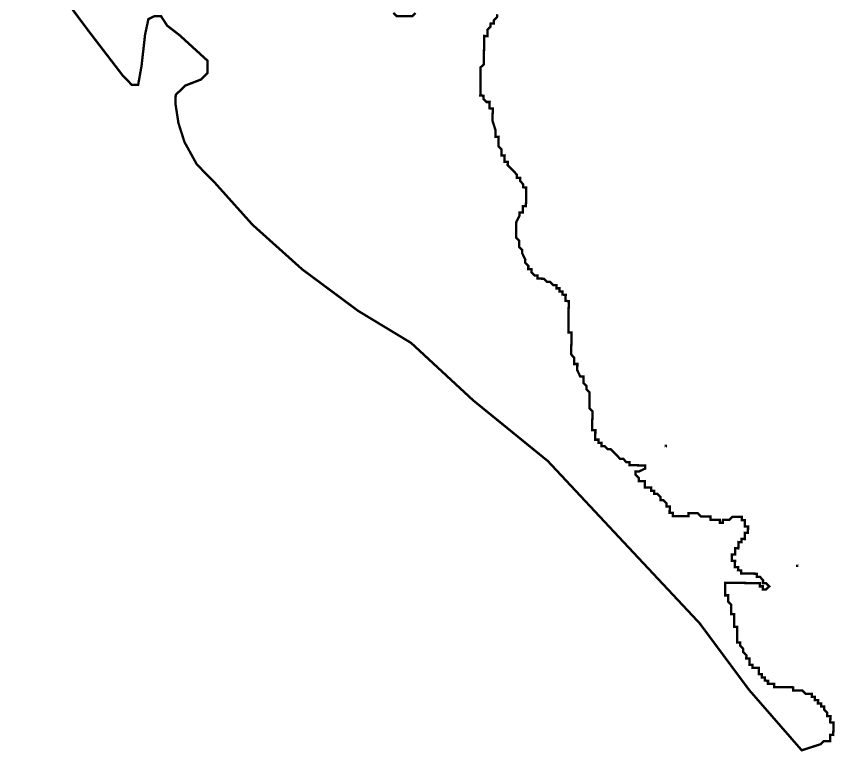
# Model space of a CAD drawing. Header units: metres. Extents: x 257673 to 289848, y 2129691 to 2228029.
# Drawn here: x 264651 to 265687, y 2142720 to 2143651 of the extents above; entities that cross this region are included whole.
import ezdxf

# ---------------------------------------------------------------- set-up
doc = ezdxf.new("R2010")
doc.units = ezdxf.units.M
doc.header["$MEASUREMENT"] = 0
doc.layers.add('HAZARDS LINE', color=1, linetype='Continuous')

msp = doc.modelspace()

# ---------------------------------------------------------------- linework, layer by layer
at = {"layer": 'HAZARDS LINE', "lineweight": 18}
for points in [[(265259.7, 2143653.9, 2.98, 2.98, 0), (265259.6, 2143650, 2.98, 2.98, 0), (265255.6, 2143646, 2.98, 2.98, 0), (265255.5, 2143642.1, 2.98, 2.98, 0), (265251.6, 2143642.1, 2.98, 2.98, 0), (265251.5, 2143638.1, 2.98, 2.98, 0), (265247.5, 2143634.2, 2.98, 2.98, 0), (265247.4, 2143626.2, 2.98, 2.98, 0), (265243.4, 2143626.3, 2.98, 2.98, 0), (265242.9, 2143590.5, 2.98, 2.98, 0), (265238.9, 2143586.6, 2.98, 2.98, 0), (265238.5, 2143550.8, 2.98, 2.98, 0), (265242.4, 2143550.7, 2.98, 2.98, 0), (265242.4, 2143546.7, 2.98, 2.98, 0), (265246.3, 2143542.7, 2.98, 2.98, 0), (265250.3, 2143542.7, 2.98, 2.98, 0), (265250.2, 2143534.7, 2.98, 2.98, 0), (265254.2, 2143534.6, 2.98, 2.98, 0), (265254, 2143518.7, 2.98, 2.98, 0), (265257.8, 2143506.7, 2.98, 2.98, 0), (265257.7, 2143498.8, 2.98, 2.98, 0), (265261.7, 2143498.7, 2.98, 2.98, 0), (265261.5, 2143486.8, 2.98, 2.98, 0), (265265.4, 2143482.8, 2.98, 2.98, 0), (265265.3, 2143474.8, 2.98, 2.98, 0), (265269.3, 2143474.8, 2.98, 2.98, 0), (265269.2, 2143466.8, 2.98, 2.98, 0), (265273.2, 2143466.8, 2.98, 2.98, 0), (265273.1, 2143462.8, 2.98, 2.98, 0), (265277.1, 2143458.8, 2.98, 2.98, 0), (265281, 2143454.7, 2.98, 2.98, 0), (265284.9, 2143450.7, 2.98, 2.98, 0), (265284.9, 2143446.7, 2.98, 2.98, 0), (265288.8, 2143446.7, 2.98, 2.98, 0), (265288.8, 2143442.7, 2.98, 2.98, 0), (265292.7, 2143438.7, 2.98, 2.98, 0), (265292.7, 2143434.7, 2.98, 2.98, 0), (265296.6, 2143434.6, 2.98, 2.98, 0), (265296.3, 2143410.8, 2.98, 2.98, 0), (265292.4, 2143410.8, 2.98, 2.98, 0), (265292.3, 2143402.9, 2.98, 2.98, 0), (265288.3, 2143402.9, 2.98, 2.98, 0), (265288.2, 2143398.9, 2.98, 2.98, 0), (265284.1, 2143391, 2.98, 2.98, 0), (265283.9, 2143371.1, 2.98, 2.98, 0), (265287.8, 2143367.1, 2.98, 2.98, 0), (265287.7, 2143359.1, 2.98, 2.98, 0), (265291.6, 2143355.1, 2.98, 2.98, 0), (265291.6, 2143351.1, 2.98, 2.98, 0), (265295.5, 2143343.1, 2.98, 2.98, 0), (265295.4, 2143339.2, 2.98, 2.98, 0), (265299.3, 2143335.1, 2.98, 2.98, 0), (265299.3, 2143331.1, 2.98, 2.98, 0), (265303.3, 2143331.1, 2.98, 2.98, 0), (265303.2, 2143327.1, 2.98, 2.98, 0), (265307.1, 2143323.1, 2.98, 2.98, 0), (265311.1, 2143323, 2.98, 2.98, 0), (265311.1, 2143319.1, 2.98, 2.98, 0), (265319, 2143319, 2.98, 2.98, 0), (265323, 2143314.9, 2.98, 2.98, 0), (265326.9, 2143314.9, 2.98, 2.98, 0), (265330.9, 2143310.8, 2.98, 2.98, 0), (265334.8, 2143310.8, 2.98, 2.98, 0), (265334.8, 2143306.8, 2.98, 2.98, 0), (265338.8, 2143306.8, 2.98, 2.98, 0), (265338.7, 2143302.8, 2.98, 2.98, 0), (265342.7, 2143302.7, 2.98, 2.98, 0), (265342.6, 2143298.8, 2.98, 2.98, 0), (265346.6, 2143298.7, 2.98, 2.98, 0), (265346.5, 2143290.8, 2.98, 2.98, 0), (265350.5, 2143290.7, 2.98, 2.98, 0), (265350, 2143250.9, 2.98, 2.98, 0), (265354, 2143250.9, 2.98, 2.98, 0), (265353.6, 2143223, 2.98, 2.98, 0), (265357.5, 2143219, 2.98, 2.98, 0), (265357.4, 2143211, 2.98, 2.98, 0), (265361.4, 2143211, 2.98, 2.98, 0), (265361.3, 2143203, 2.98, 2.98, 0), (265365.2, 2143195, 2.98, 2.98, 0), (265369.2, 2143195, 2.98, 2.98, 0), (265369.1, 2143187, 2.98, 2.98, 0), (265373, 2143183, 2.98, 2.98, 0), (265372.9, 2143179, 2.98, 2.98, 0), (265376.9, 2143175, 2.98, 2.98, 0), (265376.6, 2143155.1, 2.98, 2.98, 0), (265380.5, 2143151.1, 2.98, 2.98, 0), (265380.2, 2143127.2, 2.98, 2.98, 0), (265384.2, 2143127.1, 2.98, 2.98, 0), (265384.1, 2143115.2, 2.98, 2.98, 0), (265388, 2143115.2, 2.98, 2.98, 0), (265388, 2143111.2, 2.98, 2.98, 0), (265392, 2143111.1, 2.98, 2.98, 0), (265391.9, 2143107.1, 2.98, 2.98, 0), (265395.9, 2143107.1, 2.98, 2.98, 0), (265399.8, 2143103.1, 2.98, 2.98, 0), (265403.8, 2143103, 2.98, 2.98, 0), (265411.6, 2143095, 2.98, 2.98, 0), (265415.6, 2143090.9, 2.98, 2.98, 0), (265419.5, 2143090.9, 2.98, 2.98, 0), (265423.5, 2143086.8, 2.98, 2.98, 0), (265427.4, 2143086.8, 2.98, 2.98, 0), (265427.4, 2143082.8, 2.98, 2.98, 0), (265447.3, 2143082.6, 2.98, 2.98, 0), (265447.2, 2143078.6, 2.98, 2.98, 0), (265439.2, 2143074.7, 2.98, 2.98, 0), (265435.2, 2143074.8, 2.98, 2.98, 0), (265435.2, 2143070.8, 2.98, 2.98, 0), (265439.1, 2143066.8, 2.98, 2.98, 0), (265439.1, 2143062.8, 2.98, 2.98, 0), (265447, 2143062.7, 2.98, 2.98, 0), (265446.9, 2143054.7, 2.98, 2.98, 0), (265454.9, 2143054.6, 2.98, 2.98, 0), (265454.8, 2143050.6, 2.98, 2.98, 0), (265458.8, 2143050.6, 2.98, 2.98, 0), (265458.8, 2143046.6, 2.98, 2.98, 0), (265462.7, 2143046.6, 2.98, 2.98, 0), (265466.7, 2143042.5, 2.98, 2.98, 0), (265466.6, 2143038.5, 2.98, 2.98, 0), (265470.6, 2143038.5, 2.98, 2.98, 0), (265474.5, 2143034.5, 2.98, 2.98, 0), (265474.5, 2143030.5, 2.98, 2.98, 0), (265478.4, 2143030.4, 2.98, 2.98, 0), (265478.3, 2143022.5, 2.98, 2.98, 0), (265482.3, 2143022.4, 2.98, 2.98, 0), (265482.3, 2143018.5, 2.98, 2.98, 0), (265502.2, 2143018.2, 2.98, 2.98, 0), (265502.2, 2143022.2, 2.98, 2.98, 0), (265514.1, 2143022, 2.98, 2.98, 0), (265518.1, 2143018, 2.98, 2.98, 0), (265530, 2143017.8, 2.98, 2.98, 0), (265529.9, 2143013.9, 2.98, 2.98, 0), (265541.9, 2143013.7, 2.98, 2.98, 0), (265541.8, 2143009.7, 2.98, 2.98, 0), (265545.8, 2143009.7, 2.98, 2.98, 0), (265545.9, 2143013.7, 2.98, 2.98, 0), (265553.8, 2143013.6, 2.98, 2.98, 0), (265557.8, 2143017.5, 2.98, 2.98, 0), (265569.8, 2143017.3, 2.98, 2.98, 0), (265569.7, 2143013.4, 2.98, 2.98, 0), (265573.7, 2143013.3, 2.98, 2.98, 0), (265573.6, 2143005.3, 2.98, 2.98, 0), (265577.6, 2143005.3, 2.98, 2.98, 0), (265577.5, 2142997.3, 2.98, 2.98, 0), (265573.5, 2142997.4, 2.98, 2.98, 0), (265573.4, 2142989.4, 2.98, 2.98, 0), (265569.4, 2142989.5, 2.98, 2.98, 0), (265569.4, 2142985.5, 2.98, 2.98, 0), (265565.4, 2142985.6, 2.98, 2.98, 0), (265565.3, 2142977.6, 2.98, 2.98, 0), (265561.3, 2142977.7, 2.98, 2.98, 0), (265561.2, 2142969.7, 2.98, 2.98, 0), (265557.2, 2142969.7, 2.98, 2.98, 0), (265557.1, 2142961.8, 2.98, 2.98, 0), (265561.1, 2142961.7, 2.98, 2.98, 0), (265561, 2142953.8, 2.98, 2.98, 0), (265565, 2142953.7, 2.98, 2.98, 0), (265564.9, 2142949.8, 2.98, 2.98, 0), (265568.9, 2142949.7, 2.98, 2.98, 0), (265568.9, 2142945.7, 2.98, 2.98, 0), (265588.7, 2142945.5, 2.98, 2.98, 0), (265588.7, 2142941.5, 2.98, 2.98, 0), (265592.7, 2142941.4, 2.98, 2.98, 0), (265596.6, 2142937.4, 2.98, 2.98, 0), (265596.5, 2142933.4, 2.98, 2.98, 0), (265600.5, 2142933.4, 2.98, 2.98, 0), (265604.5, 2142929.4, 2.98, 2.98, 0), (265600.4, 2142925.4, 2.98, 2.98, 0), (265596.4, 2142925.5, 2.98, 2.98, 0), (265596.5, 2142929.5, 2.98, 2.98, 0), (265592.5, 2142929.5, 2.98, 2.98, 0), (265592.6, 2142933.5, 2.98, 2.98, 0), (265548.8, 2142934, 2.98, 2.98, 0), (265548.6, 2142918.1, 2.98, 2.98, 0), (265552.6, 2142918.1, 2.98, 2.98, 0), (265552.5, 2142910.1, 2.98, 2.98, 0), (265556.4, 2142906.1, 2.98, 2.98, 0), (265556.3, 2142894.2, 2.98, 2.98, 0), (265560.2, 2142894.1, 2.98, 2.98, 0), (265560, 2142878.2, 2.98, 2.98, 0), (265564, 2142878.1, 2.98, 2.98, 0), (265563.8, 2142858.3, 2.98, 2.98, 0), (265567.7, 2142858.2, 2.98, 2.98, 0), (265567.7, 2142854.2, 2.98, 2.98, 0), (265571.6, 2142850.2, 2.98, 2.98, 0), (265571.6, 2142846.2, 2.98, 2.98, 0), (265575.5, 2142842.2, 2.98, 2.98, 0), (265575.4, 2142838.2, 2.98, 2.98, 0), (265579.4, 2142838.2, 2.98, 2.98, 0), (265579.3, 2142830.2, 2.98, 2.98, 0), (265583.3, 2142830.2, 2.98, 2.98, 0), (265583.2, 2142826.2, 2.98, 2.98, 0), (265591.2, 2142826.1, 2.98, 2.98, 0), (265591.1, 2142818.1, 2.98, 2.98, 0), (265595.1, 2142818.1, 2.98, 2.98, 0), (265595, 2142814.1, 2.98, 2.98, 0), (265599, 2142814, 2.98, 2.98, 0), (265598.9, 2142810.1, 2.98, 2.98, 0), (265602.9, 2142810, 2.98, 2.98, 0), (265602.9, 2142806, 2.98, 2.98, 0), (265610.8, 2142805.9, 2.98, 2.98, 0), (265610.8, 2142802, 2.98, 2.98, 0), (265634.6, 2142801.6, 2.98, 2.98, 0), (265634.6, 2142797.7, 2.98, 2.98, 0), (265646.5, 2142797.5, 2.98, 2.98, 0), (265650.5, 2142793.5, 2.98, 2.98, 0), (265658.4, 2142793.4, 2.98, 2.98, 0), (265658.4, 2142789.4, 2.98, 2.98, 0), (265662.3, 2142789.4, 2.98, 2.98, 0), (265662.3, 2142785.4, 2.98, 2.98, 0), (265666.3, 2142785.3, 2.98, 2.98, 0), (265666.2, 2142781.3, 2.98, 2.98, 0), (265670.2, 2142781.3, 2.98, 2.98, 0), (265670.1, 2142777.3, 2.98, 2.98, 0), (265674.1, 2142777.3, 2.98, 2.98, 0), (265674.1, 2142773.3, 2.98, 2.98, 0), (265678, 2142769.3, 2.98, 2.98, 0), (265677.9, 2142765.3, 2.98, 2.98, 0), (265681.9, 2142765.2, 2.98, 2.98, 0), (265681.8, 2142757.3, 2.98, 2.98, 0), (265685.8, 2142757.2, 2.98, 2.98, 0), (265685.6, 2142741.3, 2.98, 2.98, 0), (265681.6, 2142741.4, 2.98, 2.98, 0), (265681.5, 2142733.4, 2.98, 2.98, 0), (265673.6, 2142733.5, 2.98, 2.98, 0), (265669.5, 2142729.6, 2.98, 2.98, 0), (265645.6, 2142721.9, 2.98, 2.98, 0), (265578.9, 2142798.4, 2.98, 2.98, 0), (265516.3, 2142882.7, 2.98, 2.98, 0), (265418.2, 2142987.4, 2.98, 2.98, 0), (265324, 2143088.1, 2.98, 2.98, 0), (265229.5, 2143164.9, 2.98, 2.98, 0), (265150.9, 2143237.6, 2.98, 2.98, 0), (265083.8, 2143278.2, 2.98, 2.98, 0), (265012.9, 2143330.8, 2.98, 2.98, 0), (264949.9, 2143387.3, 2.98, 2.98, 0), (264902.9, 2143439.7, 2.98, 2.98, 0), (264879.3, 2143463.8, 2.98, 2.98, 0), (264863.8, 2143491.9, 2.98, 2.98, 0), (264856.1, 2143515.9, 2.98, 2.98, 0), (264852.4, 2143539.8, 2.98, 2.98, 0), (264852.6, 2143551.7, 2.98, 2.98, 0), (264864.7, 2143563.5, 2.98, 2.98, 0), (264884.7, 2143571.2, 2.98, 2.98, 0), (264892.7, 2143579.1, 2.98, 2.98, 0), (264892.9, 2143595, 2.98, 2.98, 0), (264857.5, 2143627.3, 2.98, 2.98, 0), (264841.8, 2143639.4, 2.98, 2.98, 0), (264834, 2143651.4, 2.98, 2.98, 0), (264826, 2143651.5, 2.98, 2.98, 0), (264818, 2143647.7, 2.98, 2.98, 0), (264813.8, 2143627.8, 2.98, 2.98, 0), (264809.3, 2143588.1, 2.98, 2.98, 0), (264805, 2143564.3, 2.98, 2.98, 0), (264797, 2143564.4, 2.98, 2.98, 0), (264785.3, 2143576.5, 2.98, 2.98, 0), (264742.2, 2143632.7, 2.98, 2.98, 0), (264652.3, 2143753.2, 2.98, 2.98, 0)], [(265128.4, 2143655.6, 2.98, 2.98, 0), (265132.3, 2143651.6, 2.98, 2.98, 0), (265152.2, 2143651.3, 2.98, 2.98, 0), (265156.3, 2143655.3, 2.98, 2.98, 0)]]:
    msp.add_lwpolyline(points, format="xyseb", dxfattribs=at)
at = {"layer": 'HAZARDS LINE', "lineweight": 0, "const_width": 2.98}
for points in [[(265473.3, 2143104.7), (265473.3, 2143108.7)], [(265642.4, 2142955.3), (265638.4, 2142955.4)]]:
    msp.add_lwpolyline(points, close=True, dxfattribs=at)

doc.saveas('drawing.dxf')
